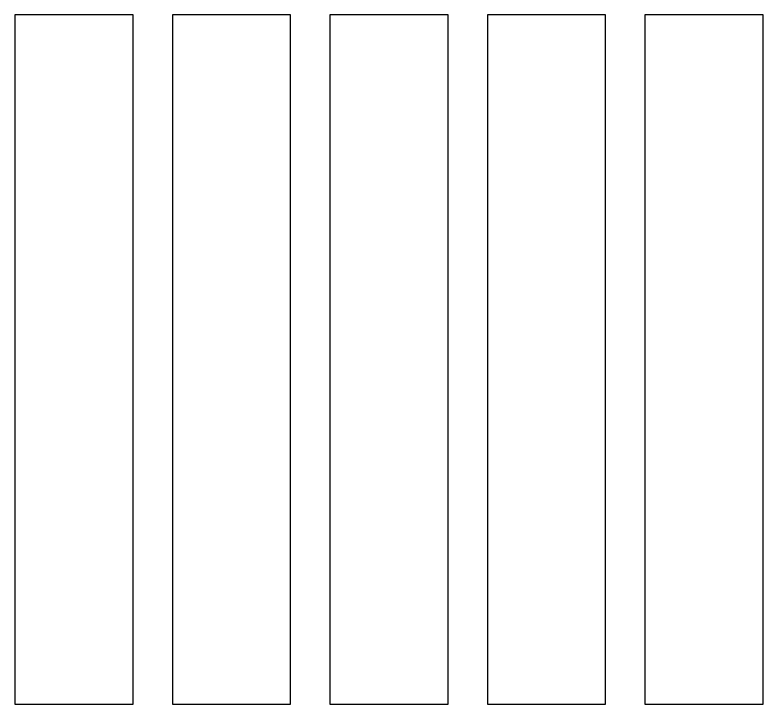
# Model space of a CAD drawing. Header units: millimetres. Extents: x -726012 to -647389, y -20772 to 18805.
# Drawn here: x -692724 to -690824, y 5694 to 7444 of the extents above; entities that cross this region are included whole.
import ezdxf
from ezdxf.xclip import XClip

# ---------------------------------------------------------------- set-up
doc = ezdxf.new("R2010")
doc.units = ezdxf.units.MM
doc.header["$XCLIPFRAME"] = 0
doc.layers.add('000 - WIPEOUT', color=250, linetype='Continuous')
doc.layers.add('A11_ALU.SOLID SHEET', color=2, linetype='Continuous')

# ---------------------------------------------------------------- blocks, each defined once
blk = doc.blocks.new('*U1252')
at = {"color": 3}
for points in [[(-875, 10350), (875, 10350), (875, 10050), (-875, 10050)], [(-875, 9950), (875, 9950), (875, 9650), (-875, 9650)], [(-875, 9550), (875, 9550), (875, 9250), (-875, 9250)], [(-875, 9150), (875, 9150), (875, 8850), (-875, 8850)], [(-875, 8750), (875, 8750), (875, 8450), (-875, 8450)]]:
    blk.add_wipeout(points, dxfattribs=at).dxf.layer = '000 - WIPEOUT'
at = {"layer": 'A11_ALU.SOLID SHEET', "color": 0, "linetype": 'ByBlock'}
for points in [[(-875, 10050), (875, 10050), (875, 10350), (-875, 10350)], [(-875, 9650), (875, 9650), (875, 9950), (-875, 9950)], [(-875, 9250), (875, 9250), (875, 9550), (-875, 9550)], [(-875, 8850), (875, 8850), (875, 9150), (-875, 9150)], [(-875, 8450), (875, 8450), (875, 8750), (-875, 8750)]]:
    blk.add_lwpolyline(points, close=True, dxfattribs=at)
blk = doc.blocks.new('*U1287')
at = {"layer": 'A11_ALU.SOLID SHEET', "color": 0, "linetype": 'ByBlock', "rotation": 90}
blk.add_blockref('*U1252', (62308.5, 2990), dxfattribs=at)

msp = doc.modelspace()

# ---------------------------------------------------------------- block references
at = {"layer": 'A11_ALU.SOLID SHEET'}
ref = msp.add_blockref('*U1287', (-744682.4, 3579), dxfattribs=at)
XClip(ref).set_block_clipping_path([(22516.8245944298, -23612.0000696909), (92487.8891097467, 7199.9972603897)])

doc.saveas('drawing.dxf')
